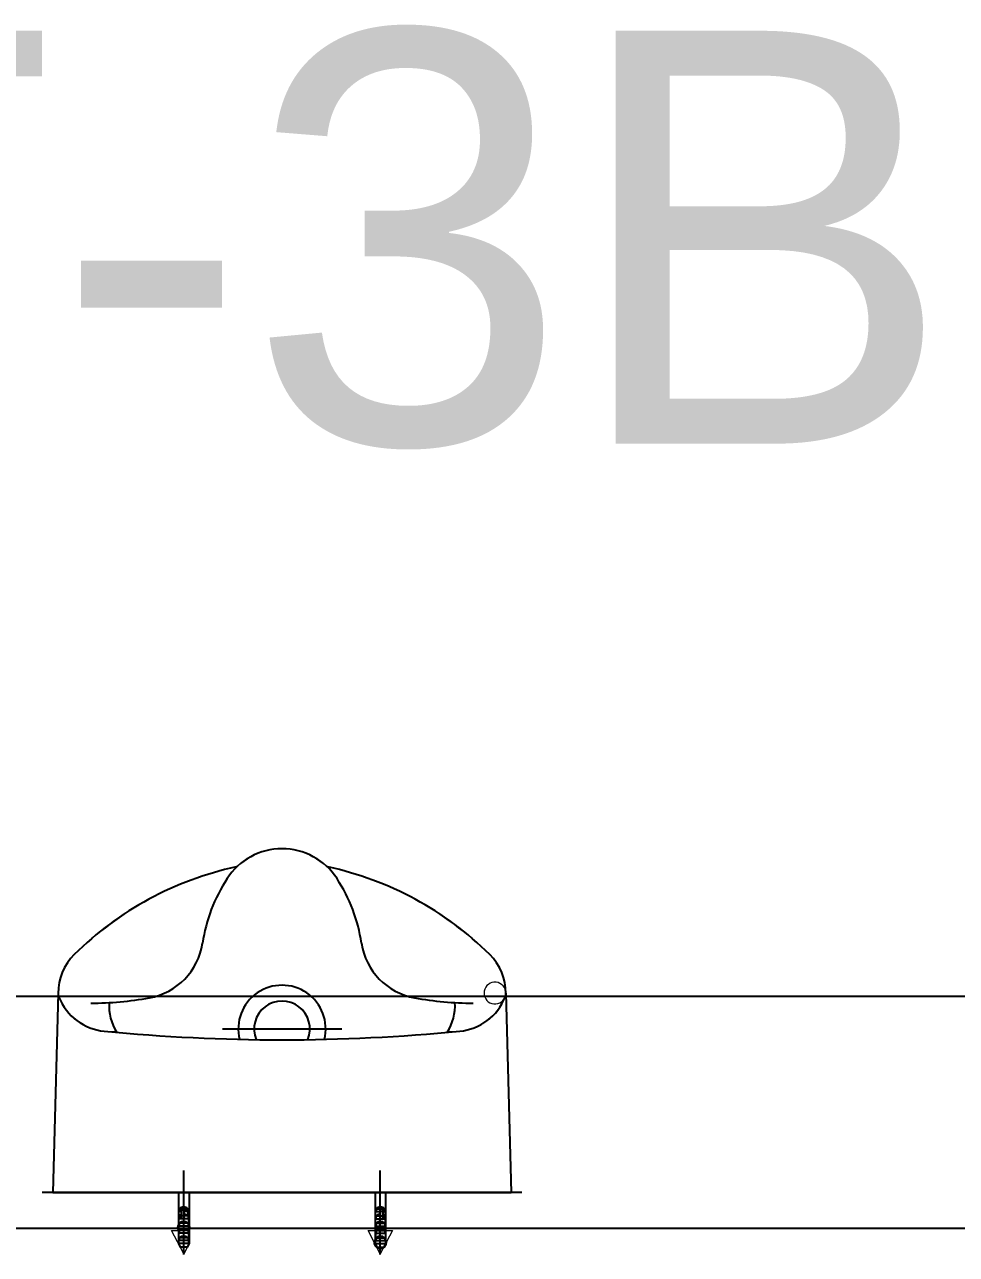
# Model space of a CAD drawing. Header units: millimetres. Extents: x 2148 to 2681, y 758 to 986.
# Drawn here: x 2633.165 to 2633.734, y 950.813 to 951.564 of the extents above; entities that cross this region are included whole.
import ezdxf

# ---------------------------------------------------------------- set-up
doc = ezdxf.new("R2010")
doc.units = ezdxf.units.MM
doc.linetypes.add('CENTER2', pattern=[28.575, 19.05, -3.175, 3.175, -3.175])
for name, color, linetype in [('0.1', 193, 'Continuous'), ('0.4', 121, 'Continuous'), ('contrucion line05', 86, 'Continuous'), ('ELAYOUT', 4, 'Continuous'), ('S_GRID LINES', 252, 'Continuous'), ('TEXT', 6, 'Continuous')]:
    doc.layers.add(name, color=color, linetype=linetype)
doc.styles.add('SWISS', font='swissl.ttf')

msp = doc.modelspace()

# ---------------------------------------------------------------- linework, layer by layer
at = {"layer": '0.1'}
for p, q in [((2633.1859086, 950.9729981, 0), (2633.1826406, 950.8510831, 0)), ((2633.1859086, 950.9729981, 0), (2633.1826406, 950.8510831, 0)), ((2633.45924, 950.9729981, 0), (2633.462508, 950.8510831, 0)), ((2633.45924, 950.9729981, 0), (2633.462508, 950.8510831, 0)), ((2633.2862485, 950.9510829, 0), (2633.3591805, 950.9510829, 0)), ((2633.2862485, 950.9510829, 0), (2633.3591805, 950.9510829, 0)), ((2633.4689908, 950.8510831, 0), (2633.1761578, 950.8510831, 0)), ((2633.4689908, 950.8510831, 0), (2633.1761578, 950.8510831, 0)), ((2633.1826406, 950.8510831, 0), (2633.462508, 950.8510831, 0)), ((2633.1826406, 950.8510831, 0), (2633.462508, 950.8510831, 0))]:
    msp.add_line(p, q, dxfattribs=at)
for centre, radius, start, end in [((2633.3225743, 951.0210827, 0), 0.0399999, 32.9579081, 147.0420919), ((2633.3225743, 951.0210827, 0), 0.0399999, 32.9579081, 147.0420919), ((2633.3365977, 950.8544489, 0), 0.1999995, 102.1429334, 134.7601461), ((2633.3365977, 950.8544489, 0), 0.1999995, 102.1429334, 134.7601461), ((2633.3225743, 950.9196238, 0), 0.133333, 101.9264656, 102.1429334), ((2633.3225743, 950.9196238, 0), 0.133333, 101.9264656, 102.1429334), ((2633.3225743, 950.9196238, 0), 0.133333, 77.8570666, 78.0735344), ((2633.3225743, 950.9196238, 0), 0.133333, 77.8570666, 78.0735344), ((2633.3085509, 950.8544489, 0), 0.1999995, 45.2398539, 77.8570666), ((2633.3085509, 950.8544489, 0), 0.1999995, 45.2398539, 77.8570666), ((2633.3729184, 950.9884414, 0), 0.0999997, 147.0420919, 171.3901036), ((2633.3729184, 950.9884414, 0), 0.0999997, 147.0420919, 171.3901036), ((2633.2722302, 950.9884414, 0), 0.0999997, 8.6098964, 32.9579081), ((2633.2722302, 950.9884414, 0), 0.0999997, 8.6098964, 32.9579081), ((2633.2344965, 951.0094002, 0), 0.0399999, 280.292817, 351.3901036), ((2633.2344965, 951.0094002, 0), 0.0399999, 280.292817, 351.3901036), ((2633.4106521, 951.0094002, 0), 0.0399999, 188.6098964, 259.707183), ((2633.4106521, 951.0094002, 0), 0.0399999, 188.6098964, 259.707183), ((2633.2192412, 950.9727921, 0), 0.0333332, 134.7601461, 180), ((2633.2192412, 950.9727921, 0), 0.0333332, 134.7601461, 180), ((2633.4259074, 950.9727921, 0), 0.0333332, 0, 45.2398539), ((2633.4259074, 950.9727921, 0), 0.0333332, 0, 45.2398539), ((2633.1925752, 950.9729569, 0), 0.0066666, 179.6458022, 201.7947487), ((2633.1925752, 950.9729569, 0), 0.0066666, 179.6458022, 201.7947487), ((2633.3225743, 950.9510829, 0), 0.0266666, 346.1859408, 193.8140592), ((2633.3225743, 950.9510829, 0), 0.0266666, 346.1859408, 193.8140592), ((2633.4525735, 950.9729569, 0), 0.0066666, 338.2052513, 0.3541978), ((2633.4525735, 950.9729569, 0), 0.0066666, 338.2052513, 0.3541978), ((2633.2173356, 950.9828578, 0), 0.0333332, 201.7947487, 264.4420804), ((2633.2173356, 950.9828578, 0), 0.0333332, 201.7947487, 264.4420804), ((2633.2059079, 951.166825, 0), 0.1999995, 270, 280.292817), ((2633.2059079, 951.166825, 0), 0.1999995, 270, 280.292817), ((2633.2469675, 950.965355, 0), 0.0299999, 176.5994621, 213.1383205), ((2633.2469675, 950.965355, 0), 0.0299999, 176.5994621, 213.1383205), ((2633.3225743, 950.9510829, 0), 0.017, 337.3130539, 202.6869461), ((2633.3225743, 950.9510829, 0), 0.017, 337.3130539, 202.6869461), ((2633.4392407, 951.166825, 0), 0.1999995, 259.707183, 270), ((2633.4392407, 951.166825, 0), 0.1999995, 259.707183, 270), ((2633.3981811, 950.965355, 0), 0.0299999, 326.8616795, 3.4005379), ((2633.3981811, 950.965355, 0), 0.0299999, 326.8616795, 3.4005379), ((2633.427813, 950.9828578, 0), 0.0333332, 275.5579196, 338.2052513), ((2633.427813, 950.9828578, 0), 0.0333332, 275.5579196, 338.2052513), ((2633.3225743, 952.0643431, 0), 1.1199269, 264.4420804, 275.5579196), ((2633.3225743, 952.0643431, 0), 1.1199269, 264.4420804, 275.5579196)]:
    msp.add_arc(centre, radius, start, end, dxfattribs=at)
at = {"layer": '0.4', "color": 193, "lineweight": 0, "ltscale": 0.5}
for p, q in [((2633.1826406, 950.8510831, 0), (2633.1859086, 950.9729981, 0)), ((2633.1826406, 950.8510831, 0), (2633.1859086, 950.9729981, 0)), ((2633.45924, 950.9729981, 0), (2633.462508, 950.8510831, 0)), ((2633.45924, 950.9729981, 0), (2633.462508, 950.8510831, 0)), ((2633.3395743, 950.9510829, 0), (2633.3055744, 950.9510829, 0)), ((2633.3395743, 950.9510829, 0), (2633.3055744, 950.9510829, 0)), ((2633.2593337, 950.8510831, 0), (2633.1826406, 950.8510831, 0)), ((2633.2593337, 950.8510831, 0), (2633.1826406, 950.8510831, 0)), ((2633.3793334, 950.8510831, 0), (2633.2625745, 950.8510831, 0)), ((2633.3793334, 950.8510831, 0), (2633.2625745, 950.8510831, 0)), ((2633.462508, 950.8510831, 0), (2633.3793334, 950.8510831, 0)), ((2633.462508, 950.8510831, 0), (2633.3793334, 950.8510831, 0))]:
    msp.add_line(p, q, dxfattribs=at)
at = {"layer": '0.4', "color": 86, "lineweight": 0, "ltscale": 0.5}
for p, q in [((2633.2593337, 950.8317706, 0), (2633.2593337, 950.8510831, 0)), ((2633.2593337, 950.8317706, 0), (2633.2593337, 950.8510831, 0)), ((2633.2625745, 950.8510831, 0), (2633.2625745, 950.8334906, 0)), ((2633.2625745, 950.8510831, 0), (2633.2625745, 950.8334906, 0)), ((2633.3793334, 950.8510831, 0), (2633.3793334, 950.8412683, 0)), ((2633.3793334, 950.8228817, 0), (2633.3793334, 950.8510831, 0)), ((2633.3793334, 950.8510831, 0), (2633.3793334, 950.8412683, 0)), ((2633.3793334, 950.8228817, 0), (2633.3793334, 950.8510831, 0)), ((2633.259843, 950.8323795, 0), (2633.259843, 950.8412683, 0)), ((2633.259843, 950.8412683, 0), (2633.2653059, 950.8412683, 0)), ((2633.259843, 950.8323795, 0), (2633.259843, 950.8412683, 0)), ((2633.259843, 950.8412683, 0), (2633.2653059, 950.8412683, 0)), ((2633.2625745, 950.8423794, 0), (2633.2625745, 950.8412683, 0)), ((2633.2625745, 950.8423794, 0), (2633.2625745, 950.8412683, 0)), ((2633.2625745, 950.8412683, 0), (2633.2650745, 950.8412683, 0)), ((2633.2625745, 950.8412683, 0), (2633.2650745, 950.8412683, 0)), ((2633.2653059, 950.8405295, 0), (2633.2625745, 950.8405295, 0)), ((2633.2625745, 950.8405295, 0), (2633.2625745, 950.8351572, 0)), ((2633.2653059, 950.8405295, 0), (2633.2625745, 950.8405295, 0)), ((2633.2625745, 950.8405295, 0), (2633.2625745, 950.8351572, 0)), ((2633.2650745, 950.8396017, 0), (2633.2625745, 950.8396017, 0)), ((2633.2625745, 950.8396017, 0), (2633.2625745, 950.837935, 0)), ((2633.2650745, 950.8396017, 0), (2633.2625745, 950.8396017, 0)), ((2633.2625745, 950.8396017, 0), (2633.2625745, 950.837935, 0)), ((2633.2625745, 950.837935, 0), (2633.2625745, 950.8368239, 0)), ((2633.2625745, 950.837935, 0), (2633.2625745, 950.8368239, 0)), ((2633.2625745, 950.8368239, 0), (2633.2653059, 950.8368239, 0)), ((2633.2625745, 950.8368239, 0), (2633.2653059, 950.8368239, 0)), ((2633.2650745, 950.8370323, 0), (2633.2650745, 950.8396017, 0)), ((2633.2650745, 950.8370323, 0), (2633.2650745, 950.8396017, 0)), ((2633.2653059, 950.8412683, 0), (2633.2653059, 950.8218239, 0)), ((2633.2653059, 950.8412683, 0), (2633.2653059, 950.8218239, 0)), ((2633.2653059, 950.8351572, 0), (2633.2653059, 950.8405295, 0)), ((2633.2653059, 950.8351572, 0), (2633.2653059, 950.8405295, 0)), ((2633.2658904, 950.8396017, 0), (2633.2658152, 950.8396017, 0)), ((2633.2658152, 950.8396017, 0), (2633.2658152, 950.8380941, 0)), ((2633.2658904, 950.8396017, 0), (2633.2658152, 950.8396017, 0)), ((2633.2658152, 950.8396017, 0), (2633.2658152, 950.8380941, 0)), ((2633.3793334, 950.8412683, 0), (2633.3800742, 950.8412683, 0)), ((2633.3793334, 950.8412683, 0), (2633.3800742, 950.8412683, 0)), ((2633.3798427, 950.827935, 0), (2633.3798427, 950.8368239, 0)), ((2633.3798427, 950.8368239, 0), (2633.3825742, 950.8368239, 0)), ((2633.3798427, 950.827935, 0), (2633.3798427, 950.8368239, 0)), ((2633.3798427, 950.8368239, 0), (2633.3825742, 950.8368239, 0)), ((2633.3800742, 950.8412683, 0), (2633.3800742, 950.8396017, 0)), ((2633.3800742, 950.8412683, 0), (2633.3800742, 950.8396017, 0)), ((2633.3800742, 950.8396017, 0), (2633.3853056, 950.8396017, 0)), ((2633.3800742, 950.8396017, 0), (2633.3853056, 950.8396017, 0)), ((2633.3825742, 950.8405295, 0), (2633.3850742, 950.8405295, 0)), ((2633.3841482, 950.8405295, 0), (2633.3825742, 950.8405295, 0)), ((2633.3825742, 950.8405295, 0), (2633.3825742, 950.8396017, 0)), ((2633.3825742, 950.8396017, 0), (2633.3825742, 950.8405295, 0)), ((2633.3825742, 950.8405295, 0), (2633.3850742, 950.8405295, 0)), ((2633.3841482, 950.8405295, 0), (2633.3825742, 950.8405295, 0)), ((2633.3825742, 950.8405295, 0), (2633.3825742, 950.8396017, 0)), ((2633.3825742, 950.8396017, 0), (2633.3825742, 950.8405295, 0)), ((2633.3825742, 950.8368239, 0), (2633.3825742, 950.827935, 0)), ((2633.3825742, 950.8368239, 0), (2633.3825742, 950.827935, 0)), ((2633.3841482, 950.841989, 0), (2633.3841482, 950.8412683, 0)), ((2633.3841482, 950.841989, 0), (2633.3841482, 950.8412683, 0)), ((2633.3841482, 950.8412683, 0), (2633.3850742, 950.8412683, 0)), ((2633.3850742, 950.8412683, 0), (2633.3841482, 950.8412683, 0)), ((2633.3841482, 950.8412683, 0), (2633.3841482, 950.8405295, 0)), ((2633.3841482, 950.8412683, 0), (2633.3850742, 950.8412683, 0)), ((2633.3850742, 950.8412683, 0), (2633.3841482, 950.8412683, 0)), ((2633.3841482, 950.8412683, 0), (2633.3841482, 950.8405295, 0)), ((2633.3850742, 950.8405295, 0), (2633.3850742, 950.8412683, 0)), ((2633.3850742, 950.8405295, 0), (2633.3850742, 950.8412683, 0)), ((2633.3853056, 950.8396017, 0), (2633.3853056, 950.8262684, 0)), ((2633.3853056, 950.8396017, 0), (2633.3853056, 950.8262684, 0)), ((2633.3858901, 950.8396017, 0), (2633.3858149, 950.8396017, 0)), ((2633.3858149, 950.8396017, 0), (2633.3858149, 950.8380941, 0)), ((2633.3858901, 950.8396017, 0), (2633.3858149, 950.8396017, 0)), ((2633.3858149, 950.8396017, 0), (2633.3858149, 950.8380941, 0)), ((2633.2625745, 950.8137499, 0), (2633.2551864, 950.827935, 0)), ((2633.2551864, 950.827935, 0), (2633.2590229, 950.827935, 0)), ((2633.2625745, 950.8137499, 0), (2633.2551864, 950.827935, 0)), ((2633.2551864, 950.827935, 0), (2633.2590229, 950.827935, 0)), ((2633.259843, 950.8218239, 0), (2633.259843, 950.8323795, 0)), ((2633.2600745, 950.8323795, 0), (2633.259843, 950.8323795, 0)), ((2633.259843, 950.8323795, 0), (2633.259843, 950.8307128, 0)), ((2633.259843, 950.8218239, 0), (2633.259843, 950.8323795, 0)), ((2633.2600745, 950.8323795, 0), (2633.259843, 950.8323795, 0)), ((2633.259843, 950.8323795, 0), (2633.259843, 950.8307128, 0)), ((2633.259843, 950.8307128, 0), (2633.2600745, 950.8307128, 0)), ((2633.259843, 950.8307128, 0), (2633.2600745, 950.8307128, 0)), ((2633.2600745, 950.8307128, 0), (2633.2600745, 950.8323795, 0)), ((2633.2600745, 950.8307128, 0), (2633.2600745, 950.8323795, 0)), ((2633.2625745, 950.8351572, 0), (2633.2653059, 950.8351572, 0)), ((2633.2625745, 950.8351572, 0), (2633.2653059, 950.8351572, 0)), ((2633.3825742, 950.8137499, 0), (2633.3751861, 950.827935, 0)), ((2633.3751861, 950.827935, 0), (2633.3798427, 950.827935, 0)), ((2633.3825742, 950.8137499, 0), (2633.3751861, 950.827935, 0)), ((2633.3751861, 950.827935, 0), (2633.3798427, 950.827935, 0)), ((2633.3825742, 950.827935, 0), (2633.3899623, 950.827935, 0)), ((2633.3899623, 950.827935, 0), (2633.3825742, 950.8137499, 0)), ((2633.3825742, 950.827935, 0), (2633.3899623, 950.827935, 0)), ((2633.3899623, 950.827935, 0), (2633.3825742, 950.8137499, 0)), ((2633.3853056, 950.8323795, 0), (2633.3853056, 950.8312201, 0)), ((2633.3861257, 950.8323795, 0), (2633.3853056, 950.8323795, 0)), ((2633.3853056, 950.8323795, 0), (2633.3853056, 950.8312201, 0)), ((2633.3853056, 950.8323795, 0), (2633.3853056, 950.8312201, 0)), ((2633.3861257, 950.8323795, 0), (2633.3853056, 950.8323795, 0)), ((2633.3853056, 950.8323795, 0), (2633.3853056, 950.8312201, 0)), ((2633.2653059, 950.8218239, 0), (2633.259843, 950.8218239, 0)), ((2633.2653059, 950.8218239, 0), (2633.259843, 950.8218239, 0)), ((2633.2653059, 950.8267757, 0), (2633.2653059, 950.8199721, 0)), ((2633.2653059, 950.8267757, 0), (2633.2653059, 950.8199721, 0)), ((2633.2653059, 950.8234906, 0), (2633.2653059, 950.8223313, 0)), ((2633.2653059, 950.8234906, 0), (2633.2653059, 950.8223313, 0)), ((2633.3853056, 950.8262684, 0), (2633.3798427, 950.8262684, 0)), ((2633.3798427, 950.8262684, 0), (2633.3798427, 950.8234906, 0)), ((2633.3853056, 950.8262684, 0), (2633.3798427, 950.8262684, 0)), ((2633.3798427, 950.8262684, 0), (2633.3798427, 950.8234906, 0)), ((2633.3853056, 950.8234906, 0), (2633.3825742, 950.8234906, 0)), ((2633.3825742, 950.8234906, 0), (2633.3825742, 950.8218239, 0)), ((2633.3853056, 950.8234906, 0), (2633.3825742, 950.8234906, 0)), ((2633.3825742, 950.8234906, 0), (2633.3825742, 950.8218239, 0)), ((2633.3825742, 950.8218239, 0), (2633.3846624, 950.8218239, 0)), ((2633.3825742, 950.8218239, 0), (2633.3846624, 950.8218239, 0)), ((2633.3853056, 950.8223313, 0), (2633.3853056, 950.8234906, 0)), ((2633.3853056, 950.8223313, 0), (2633.3853056, 950.8234906, 0)), ((2633.2658152, 950.8199721, 0), (2633.2625745, 950.8137499, 0)), ((2633.2658152, 950.8199721, 0), (2633.2625745, 950.8137499, 0)), ((2633.2653059, 950.8199721, 0), (2633.2658152, 950.8199721, 0)), ((2633.2653059, 950.8199721, 0), (2633.2658152, 950.8199721, 0))]:
    msp.add_line(p, q, dxfattribs=at)
at = {"layer": '0.4', "color": 193, "lineweight": 0, "ltscale": 0.5}
for centre, radius, start, end in [((2633.3225743, 951.0210827, 0), 0.0399999, 46.4614206, 133.5385794), ((2633.3225743, 951.0210827, 0), 0.0399999, 46.4614206, 133.5385794), ((2633.3365977, 950.8544489, 0), 0.1999995, 101.9984735, 134.7601461), ((2633.3365977, 950.8544489, 0), 0.1999995, 101.9984735, 134.7601461), ((2633.3085509, 950.8544489, 0), 0.1999995, 45.2398539, 78.0015265), ((2633.3085509, 950.8544489, 0), 0.1999995, 45.2398539, 78.0015265), ((2633.2192412, 950.9727921, 0), 0.0333332, 134.7601461, 179.6458022), ((2633.2192412, 950.9727921, 0), 0.0333332, 134.7601461, 179.6458022), ((2633.4259074, 950.9727921, 0), 0.0333332, 0.3541978, 45.2398539), ((2633.4259074, 950.9727921, 0), 0.0333332, 0.3541978, 45.2398539), ((2633.4525735, 950.9729569, 0), 0.0066666, 0, 338.2052513), ((2633.4525735, 950.9729569, 0), 0.0066666, 0, 338.2052513), ((2633.1925752, 950.9729569, 0), 0.0066666, 179.6458022, 201.7947487), ((2633.1925752, 950.9729569, 0), 0.0066666, 179.6458022, 201.7947487), ((2633.1925752, 950.9729569, 0), 0.0066666, 179.6458022, 201.7947487), ((2633.1925752, 950.9729569, 0), 0.0066666, 179.6458022, 201.7947487), ((2633.3225743, 950.9510829, 0), 0.0266666, 346.1859408, 193.8140592), ((2633.3225743, 950.9510829, 0), 0.0266666, 346.1859408, 193.8140592), ((2633.4525735, 950.9729569, 0), 0.0066666, 338.2052513, 0), ((2633.4525735, 950.9729569, 0), 0.0066666, 338.2052513, 0), ((2633.2173356, 950.9828578, 0), 0.0333332, 201.7947487, 276.8931763), ((2633.2173356, 950.9828578, 0), 0.0333332, 201.7947487, 264.4420804), ((2633.2173356, 950.9828578, 0), 0.0333332, 201.7947487, 276.8931763), ((2633.2173356, 950.9828578, 0), 0.0333332, 201.7947487, 264.4420804), ((2633.3225743, 950.9510829, 0), 0.017, 0, 180), ((2633.3225743, 950.9510829, 0), 0.017, 0, 180), ((2633.427813, 950.9828578, 0), 0.0333332, 263.1068237, 338.2052513), ((2633.427813, 950.9828578, 0), 0.0333332, 263.1068237, 338.2052513), ((2633.427813, 950.9828578, 0), 0.0333332, 275.5579196, 338.2052513), ((2633.427813, 950.9828578, 0), 0.0333332, 275.5579196, 338.2052513), ((2633.3225743, 952.0643431, 0), 1.1199269, 264.4420804, 275.5579196), ((2633.3225743, 952.0643431, 0), 1.1199269, 264.4420804, 275.5579196), ((2633.2469675, 950.965355, 0), 0.0299999, 211.3089606, 213.1383205), ((2633.2469675, 950.965355, 0), 0.0299999, 211.3089606, 213.1383205), ((2633.3225743, 952.0643431, 0), 1.1199269, 264.8397862, 268.6750716), ((2633.3225743, 952.0643431, 0), 1.1199269, 264.8397862, 268.6750716), ((2633.3225743, 952.0643431, 0), 1.1199269, 271.3249284, 275.1602138), ((2633.3225743, 952.0643431, 0), 1.1199269, 271.3249284, 275.1602138), ((2633.3981811, 950.965355, 0), 0.0299999, 326.8616795, 328.6910394), ((2633.3981811, 950.965355, 0), 0.0299999, 326.8616795, 328.6910394)]:
    msp.add_arc(centre, radius, start, end, dxfattribs=at)
at = {"layer": '0.4', "color": 86, "lineweight": 0, "ltscale": 0.5}
for centre, radius, start, end in [((2633.2625745, 950.8390114, 0), 0.003368, 42.0750221, 90), ((2633.2625745, 950.8390114, 0), 0.003368, 42.0750221, 90), ((2633.2625745, 950.834022, 0), 0.003913, 50.2904735, 90), ((2633.2625745, 950.834022, 0), 0.003913, 45.7290162, 90), ((2633.2625745, 950.834022, 0), 0.003913, 50.2904735, 90), ((2633.2625745, 950.834022, 0), 0.003913, 45.7290162, 90), ((2633.2625745, 950.8390114, 0), 0.003368, 344.1960695, 10.0936569), ((2633.2625745, 950.8390114, 0), 0.003368, 344.1960695, 10.0936569), ((2633.3825742, 950.8390114, 0), 0.003368, 42.0750221, 62.1373275), ((2633.3825742, 950.8390114, 0), 0.003368, 42.0750221, 62.1373275), ((2633.3825742, 950.8390114, 0), 0.003368, 344.1960695, 10.0936569), ((2633.3825742, 950.8390114, 0), 0.003368, 344.1960695, 10.0936569), ((2633.2625745, 950.8295776, 0), 0.003913, 145.9140896, 204.8199603), ((2633.2625745, 950.8295776, 0), 0.003913, 145.9140896, 204.8199603), ((2633.2625745, 950.8295776, 0), 0.003913, 314.2709838, 90), ((2633.2625745, 950.8295776, 0), 0.003913, 314.2709838, 90), ((2633.3825742, 950.8295776, 0), 0.003913, 34.6044254, 45.7290162), ((2633.3825742, 950.834022, 0), 0.003913, 314.2709838, 335.1800397), ((2633.3825742, 950.8295776, 0), 0.003913, 34.6044254, 45.7290162), ((2633.3825742, 950.834022, 0), 0.003913, 314.2709838, 335.1800397), ((2633.3825742, 950.834022, 0), 0.003913, 314.2709838, 325.3955746), ((2633.3825742, 950.834022, 0), 0.003913, 314.2709838, 325.3955746), ((2633.2625745, 950.8206887, 0), 0.003913, 34.6044254, 45.7290162), ((2633.2625745, 950.8206887, 0), 0.003913, 34.6044254, 45.7290162), ((2633.2625745, 950.8251332, 0), 0.003913, 314.2709838, 325.3955746), ((2633.2625745, 950.8251332, 0), 0.003913, 314.2709838, 325.3955746), ((2633.3825742, 950.8206887, 0), 0.003913, 145.9140896, 134.2709838), ((2633.3825742, 950.8206887, 0), 0.003913, 145.9140896, 134.2709838), ((2633.3825742, 950.8251332, 0), 0.003913, 302.2531169, 314.2709838), ((2633.3825742, 950.8251332, 0), 0.003913, 302.2531169, 314.2709838)]:
    msp.add_arc(centre, radius, start, end, dxfattribs=at)
at = {"layer": 'contrucion line05', "ltscale": 0.5}
for p, q in [((2633.2625745, 950.8365206, 0), (2633.2625745, 950.8646676, 0)), ((2633.2625745, 950.813368, 0), (2633.2625745, 950.8646676, 0)), ((2633.2625745, 950.813368, 0), (2633.2625745, 950.8646676, 0)), ((2633.2625745, 950.8365206, 0), (2633.2625745, 950.8646676, 0)), ((2633.2625745, 950.813368, 0), (2633.2625745, 950.8646676, 0)), ((2633.2625745, 950.813368, 0), (2633.2625745, 950.8646676, 0)), ((2633.3825742, 950.813368, 0), (2633.3825742, 950.8646676, 0)), ((2633.3825742, 950.813368, 0), (2633.3825742, 950.8646676, 0)), ((2633.3825742, 950.813368, 0), (2633.3825742, 950.8646676, 0)), ((2633.3825742, 950.813368, 0), (2633.3825742, 950.8646676, 0)), ((2633.2593337, 950.8510831, 0), (2633.2593337, 950.8199721, 0)), ((2633.2593337, 950.8510831, 0), (2633.2593337, 950.8199721, 0)), ((2633.2658152, 950.8510831, 0), (2633.2658152, 950.8199721, 0)), ((2633.2658152, 950.8510831, 0), (2633.2658152, 950.8199721, 0)), ((2633.3793334, 950.8510831, 0), (2633.3793334, 950.8199721, 0)), ((2633.3793334, 950.8510831, 0), (2633.3793334, 950.8199721, 0)), ((2633.3858149, 950.8510831, 0), (2633.3858149, 950.8199721, 0)), ((2633.3858149, 950.8510831, 0), (2633.3858149, 950.8199721, 0)), ((2633.259843, 950.8368239, 0), (2633.259843, 950.8351572, 0)), ((2633.2653059, 950.8368239, 0), (2633.259843, 950.8368239, 0)), ((2633.259843, 950.8368239, 0), (2633.259843, 950.8351572, 0)), ((2633.2653059, 950.8368239, 0), (2633.259843, 950.8368239, 0)), ((2633.2600745, 950.8412683, 0), (2633.2600745, 950.8396017, 0)), ((2633.2625745, 950.8412683, 0), (2633.2600745, 950.8412683, 0)), ((2633.2600745, 950.8412683, 0), (2633.2600745, 950.8396017, 0)), ((2633.2625745, 950.8412683, 0), (2633.2600745, 950.8412683, 0)), ((2633.2610004, 950.8396017, 0), (2633.2600745, 950.8396017, 0)), ((2633.2610004, 950.8396017, 0), (2633.2600745, 950.8396017, 0)), ((2633.2610004, 950.8405295, 0), (2633.2610004, 950.8351572, 0)), ((2633.2610004, 950.8405295, 0), (2633.2625745, 950.8405295, 0)), ((2633.2610004, 950.8405295, 0), (2633.2610004, 950.8351572, 0)), ((2633.2610004, 950.8405295, 0), (2633.2625745, 950.8405295, 0)), ((2633.2650745, 950.8412683, 0), (2633.2625745, 950.8412683, 0)), ((2633.2650745, 950.8412683, 0), (2633.2625745, 950.8412683, 0)), ((2633.2625745, 950.8405295, 0), (2633.2625745, 950.8351572, 0)), ((2633.2625745, 950.8405295, 0), (2633.2625745, 950.8351572, 0)), ((2633.2625745, 950.8405295, 0), (2633.2625745, 950.8351572, 0)), ((2633.2625745, 950.8405295, 0), (2633.2625745, 950.8351572, 0)), ((2633.2650745, 950.8396017, 0), (2633.2625745, 950.8396017, 0)), ((2633.2650745, 950.8396017, 0), (2633.2625745, 950.8396017, 0)), ((2633.2650745, 950.8412683, 0), (2633.2650745, 950.8396017, 0)), ((2633.2650745, 950.8412683, 0), (2633.2650745, 950.8396017, 0)), ((2633.2653059, 950.8368239, 0), (2633.2653059, 950.8351572, 0)), ((2633.2653059, 950.8368239, 0), (2633.2653059, 950.8351572, 0)), ((2633.3798427, 950.8368239, 0), (2633.3853056, 950.8368239, 0)), ((2633.3798427, 950.8368239, 0), (2633.3798427, 950.8351572, 0)), ((2633.3798427, 950.8368239, 0), (2633.3853056, 950.8368239, 0)), ((2633.3798427, 950.8368239, 0), (2633.3798427, 950.8351572, 0)), ((2633.3800742, 950.8412683, 0), (2633.3825742, 950.8412683, 0)), ((2633.3800742, 950.8412683, 0), (2633.3800742, 950.8396017, 0)), ((2633.3800742, 950.8412683, 0), (2633.3825742, 950.8412683, 0)), ((2633.3800742, 950.8412683, 0), (2633.3800742, 950.8396017, 0)), ((2633.3800742, 950.8396017, 0), (2633.3825742, 950.8396017, 0)), ((2633.3800742, 950.8396017, 0), (2633.3825742, 950.8396017, 0)), ((2633.3825742, 950.8412683, 0), (2633.3850742, 950.8412683, 0)), ((2633.3825742, 950.8412683, 0), (2633.3850742, 950.8412683, 0)), ((2633.3841482, 950.8405295, 0), (2633.3825742, 950.8405295, 0)), ((2633.3825742, 950.8405295, 0), (2633.3825742, 950.8351572, 0)), ((2633.3825742, 950.8405295, 0), (2633.3825742, 950.8351572, 0)), ((2633.3841482, 950.8405295, 0), (2633.3825742, 950.8405295, 0)), ((2633.3825742, 950.8405295, 0), (2633.3825742, 950.8351572, 0)), ((2633.3825742, 950.8405295, 0), (2633.3825742, 950.8351572, 0)), ((2633.3841482, 950.8405295, 0), (2633.3841482, 950.8351572, 0)), ((2633.3841482, 950.8405295, 0), (2633.3841482, 950.8351572, 0)), ((2633.3841482, 950.8396017, 0), (2633.3850742, 950.8396017, 0)), ((2633.3841482, 950.8396017, 0), (2633.3850742, 950.8396017, 0)), ((2633.3850742, 950.8412683, 0), (2633.3850742, 950.8396017, 0)), ((2633.3850742, 950.8412683, 0), (2633.3850742, 950.8396017, 0)), ((2633.3853056, 950.8368239, 0), (2633.3853056, 950.8351572, 0)), ((2633.3853056, 950.8368239, 0), (2633.3853056, 950.8351572, 0)), ((2633.2653059, 950.8351572, 0), (2633.259843, 950.8351572, 0)), ((2633.2653059, 950.8351572, 0), (2633.259843, 950.8351572, 0)), ((2633.2653059, 950.8323795, 0), (2633.259843, 950.8323795, 0)), ((2633.259843, 950.8323795, 0), (2633.259843, 950.8307128, 0)), ((2633.2653059, 950.8323795, 0), (2633.259843, 950.8323795, 0)), ((2633.259843, 950.8323795, 0), (2633.259843, 950.8307128, 0)), ((2633.2653059, 950.8307128, 0), (2633.259843, 950.8307128, 0)), ((2633.2653059, 950.8307128, 0), (2633.259843, 950.8307128, 0)), ((2633.2653059, 950.827935, 0), (2633.259843, 950.827935, 0)), ((2633.259843, 950.827935, 0), (2633.259843, 950.8262684, 0)), ((2633.2653059, 950.827935, 0), (2633.259843, 950.827935, 0)), ((2633.259843, 950.827935, 0), (2633.259843, 950.8262684, 0)), ((2633.2653059, 950.8323795, 0), (2633.2653059, 950.8307128, 0)), ((2633.2653059, 950.8323795, 0), (2633.2653059, 950.8307128, 0)), ((2633.2653059, 950.827935, 0), (2633.2653059, 950.8262684, 0)), ((2633.2653059, 950.827935, 0), (2633.2653059, 950.8262684, 0)), ((2633.3798427, 950.8351572, 0), (2633.3853056, 950.8351572, 0)), ((2633.3798427, 950.8351572, 0), (2633.3853056, 950.8351572, 0)), ((2633.3798427, 950.8323795, 0), (2633.3798427, 950.8307128, 0)), ((2633.3798427, 950.8323795, 0), (2633.3853056, 950.8323795, 0)), ((2633.3798427, 950.8323795, 0), (2633.3798427, 950.8307128, 0)), ((2633.3798427, 950.8323795, 0), (2633.3853056, 950.8323795, 0)), ((2633.3798427, 950.8307128, 0), (2633.3853056, 950.8307128, 0)), ((2633.3798427, 950.8307128, 0), (2633.3853056, 950.8307128, 0)), ((2633.3798427, 950.827935, 0), (2633.3798427, 950.8262684, 0)), ((2633.3798427, 950.827935, 0), (2633.3853056, 950.827935, 0)), ((2633.3798427, 950.827935, 0), (2633.3798427, 950.8262684, 0)), ((2633.3798427, 950.827935, 0), (2633.3853056, 950.827935, 0)), ((2633.3853056, 950.8323795, 0), (2633.3853056, 950.8307128, 0)), ((2633.3853056, 950.8323795, 0), (2633.3853056, 950.8307128, 0)), ((2633.3853056, 950.827935, 0), (2633.3853056, 950.8262684, 0)), ((2633.3853056, 950.827935, 0), (2633.3853056, 950.8262684, 0)), ((2633.2653059, 950.8262684, 0), (2633.259843, 950.8262684, 0)), ((2633.2653059, 950.8262684, 0), (2633.259843, 950.8262684, 0)), ((2633.2653059, 950.8234906, 0), (2633.259843, 950.8234906, 0)), ((2633.259843, 950.8234906, 0), (2633.259843, 950.8218239, 0)), ((2633.2653059, 950.8234906, 0), (2633.259843, 950.8234906, 0)), ((2633.259843, 950.8234906, 0), (2633.259843, 950.8218239, 0)), ((2633.2653059, 950.8218239, 0), (2633.259843, 950.8218239, 0)), ((2633.2653059, 950.8218239, 0), (2633.259843, 950.8218239, 0)), ((2633.2653059, 950.8234906, 0), (2633.2653059, 950.8218239, 0)), ((2633.2653059, 950.8234906, 0), (2633.2653059, 950.8218239, 0)), ((2633.3798427, 950.8262684, 0), (2633.3853056, 950.8262684, 0)), ((2633.3798427, 950.8262684, 0), (2633.3853056, 950.8262684, 0)), ((2633.3798427, 950.8234906, 0), (2633.3798427, 950.8218239, 0)), ((2633.3798427, 950.8234906, 0), (2633.3853056, 950.8234906, 0)), ((2633.3798427, 950.8234906, 0), (2633.3798427, 950.8218239, 0)), ((2633.3798427, 950.8234906, 0), (2633.3853056, 950.8234906, 0)), ((2633.3798427, 950.8218239, 0), (2633.3853056, 950.8218239, 0)), ((2633.3798427, 950.8218239, 0), (2633.3853056, 950.8218239, 0)), ((2633.3853056, 950.8234906, 0), (2633.3853056, 950.8218239, 0)), ((2633.3853056, 950.8234906, 0), (2633.3853056, 950.8218239, 0)), ((2633.2658152, 950.8199721, 0), (2633.2593337, 950.8199721, 0)), ((2633.2593337, 950.8199721, 0), (2633.2604911, 950.8177499, 0)), ((2633.2658152, 950.8199721, 0), (2633.2593337, 950.8199721, 0)), ((2633.2593337, 950.8199721, 0), (2633.2604911, 950.8177499, 0)), ((2633.2646578, 950.8177499, 0), (2633.2604911, 950.8177499, 0)), ((2633.2646578, 950.8177499, 0), (2633.2604911, 950.8177499, 0)), ((2633.2658152, 950.8199721, 0), (2633.2646578, 950.8177499, 0)), ((2633.2658152, 950.8199721, 0), (2633.2646578, 950.8177499, 0)), ((2633.3793334, 950.8199721, 0), (2633.3804908, 950.8177499, 0)), ((2633.3793334, 950.8199721, 0), (2633.3858149, 950.8199721, 0)), ((2633.3793334, 950.8199721, 0), (2633.3804908, 950.8177499, 0)), ((2633.3793334, 950.8199721, 0), (2633.3858149, 950.8199721, 0)), ((2633.3804908, 950.8177499, 0), (2633.3846575, 950.8177499, 0)), ((2633.3804908, 950.8177499, 0), (2633.3846575, 950.8177499, 0)), ((2633.3858149, 950.8199721, 0), (2633.3846575, 950.8177499, 0)), ((2633.3858149, 950.8199721, 0), (2633.3846575, 950.8177499, 0))]:
    msp.add_line(p, q, dxfattribs=at)
for centre, radius, start, end in [((2633.2625745, 950.834022, 0), 0.003913, 113.7200192, 134.2709838), ((2633.2625745, 950.834022, 0), 0.003913, 113.7200192, 134.2709838), ((2633.2625745, 950.8390114, 0), 0.003368, 90, 137.9249779), ((2633.2625745, 950.8390114, 0), 0.003368, 90, 137.9249779), ((2633.2625745, 950.8390114, 0), 0.003368, 42.0750221, 90), ((2633.2625745, 950.8390114, 0), 0.003368, 42.0750221, 90), ((2633.2625745, 950.834022, 0), 0.003913, 45.7290162, 90), ((2633.2625745, 950.834022, 0), 0.003913, 45.7290162, 90), ((2633.3825742, 950.834022, 0), 0.003913, 90, 134.2709838), ((2633.3825742, 950.834022, 0), 0.003913, 90, 134.2709838), ((2633.3825742, 950.8390114, 0), 0.003368, 90, 137.9249779), ((2633.3825742, 950.8390114, 0), 0.003368, 90, 137.9249779), ((2633.3825742, 950.8390114, 0), 0.003368, 42.0750221, 90), ((2633.3825742, 950.8390114, 0), 0.003368, 42.0750221, 90), ((2633.3825742, 950.834022, 0), 0.003913, 45.7290162, 66.2799808), ((2633.3825742, 950.834022, 0), 0.003913, 45.7290162, 66.2799808), ((2633.2625745, 950.8295776, 0), 0.003913, 45.7290162, 134.2709838), ((2633.2625745, 950.8295776, 0), 0.003913, 45.7290162, 134.2709838), ((2633.2625745, 950.8251332, 0), 0.003913, 45.7290162, 134.2709838), ((2633.2625745, 950.8251332, 0), 0.003913, 45.7290162, 134.2709838), ((2633.3825742, 950.8295776, 0), 0.003913, 45.7290162, 134.2709838), ((2633.3825742, 950.8295776, 0), 0.003913, 45.7290162, 134.2709838), ((2633.3825742, 950.8251332, 0), 0.003913, 45.7290162, 134.2709838), ((2633.3825742, 950.8251332, 0), 0.003913, 45.7290162, 134.2709838), ((2633.2625745, 950.8206887, 0), 0.003913, 45.7290162, 134.2709838), ((2633.2625745, 950.8206887, 0), 0.003913, 45.7290162, 134.2709838), ((2633.3825742, 950.8206887, 0), 0.003913, 45.7290162, 134.2709838), ((2633.3825742, 950.8206887, 0), 0.003913, 45.7290162, 134.2709838)]:
    msp.add_arc(centre, radius, start, end, dxfattribs=at)
at = {"layer": 'ELAYOUT', "ltscale": 10}
msp.add_line((2631.4089329, 950.8293112, 0), (2634.607787, 950.8293112, 0), dxfattribs=at)
at = {"layer": 'S_GRID LINES', "linetype": 'CENTER2', "ltscale": 0.2}
msp.add_line((2657.3496173, 950.9709359, 0), (2630.738657, 950.9709359, 0), dxfattribs=at)

# ---------------------------------------------------------------- texts
at = {"layer": 'TEXT', "style": 'SWISS', "text_generation_flag": 6}
msp.add_text('MT-3B', height=0.2521511, rotation=180, dxfattribs=at).set_placement((2632.6757052, 951.3085077, 0))

doc.saveas('drawing.dxf')
